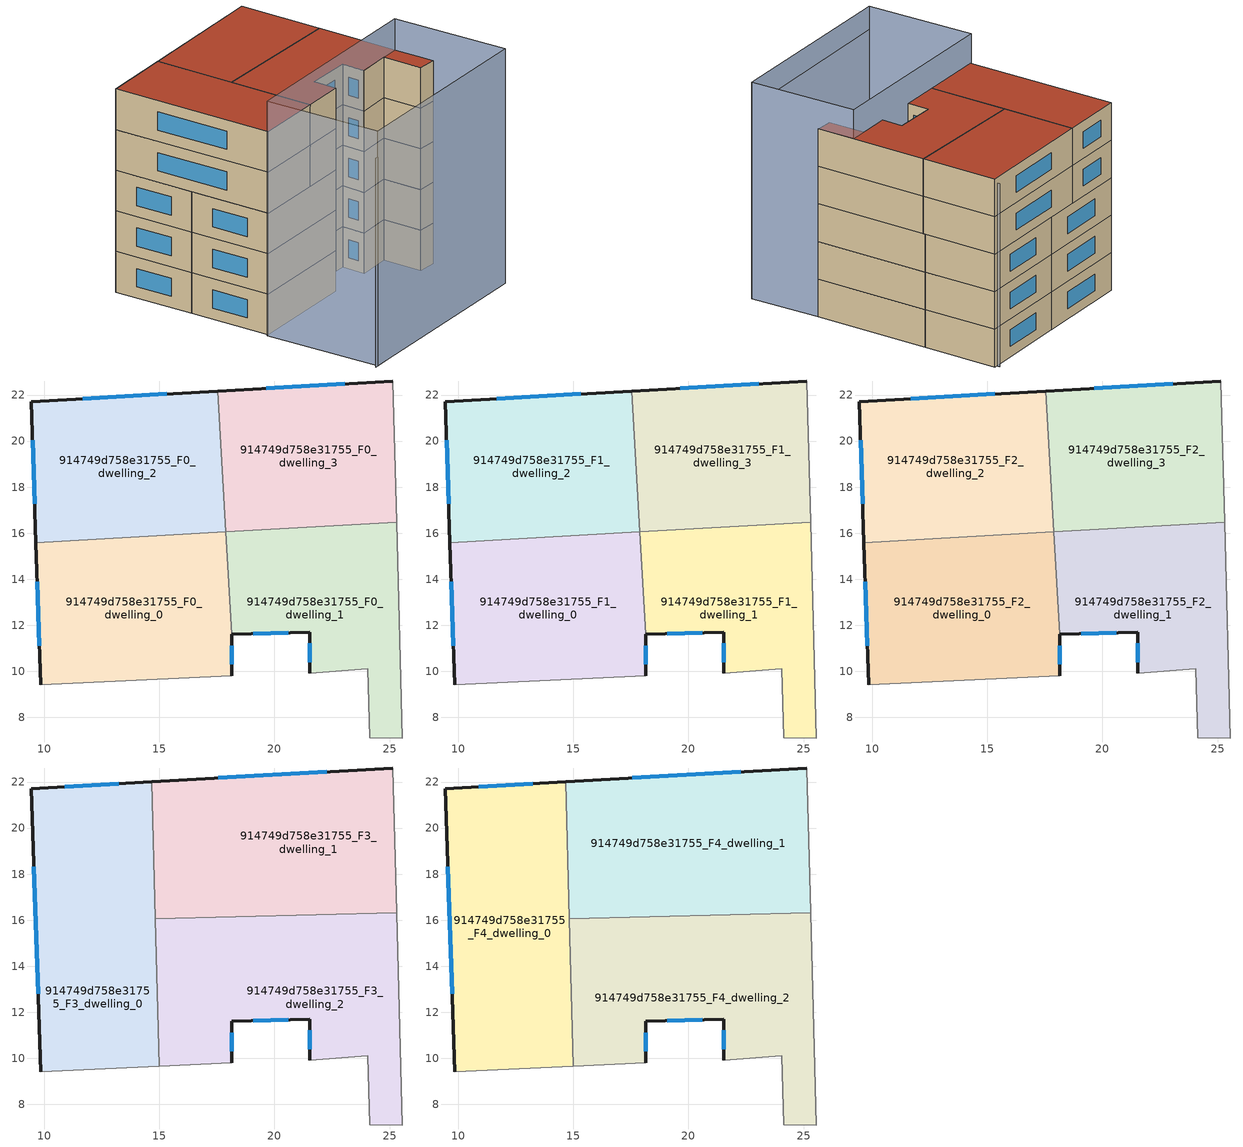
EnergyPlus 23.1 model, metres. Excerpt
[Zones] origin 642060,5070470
914749d758e31755_F0_dwelling_0
 floor ground (EU_floor_Construction): 17.89,16.06 18.14,11.61 18.14,9.8 9.83,9.41 9.64,15.59 z0
 wall outside (EU_wall_Construction): 18.14,9.8 18.14,11.61 / 9.64,15.59 9.83,9.41 z0:3
 wall to 914749d758e31755_F0_dwelling_2 (EU_wall_Construction): 17.89,16.06 9.64,15.59 z0:3
 wall to 914749d758e31755_F0_dwelling_1 (EU_wall_Construction): 18.14,11.61 17.89,16.06 z0:3
 wall adiabatic (EU_wall_Construction): 9.83,9.41 18.14,9.8 z0:3
 window (EU_Window_Construction): 18.14,10.3 18.14,11.11 / 9.69,13.89 9.78,11.11 z0.83:2.17
914749d758e31755_F0_dwelling_1
 floor ground (EU_floor_Construction): 25.31,16.48 25.55,7.1 24.14,7.1 24.05,10.1 21.54,9.9 21.54,11.7 18.14,11.61 17.89,16.06 z0
 wall outside (EU_wall_Construction): 18.14,11.61 21.54,11.7 21.54,9.9 z0:3
 wall to 914749d758e31755_F0_dwelling_3 (EU_wall_Construction): 25.31,16.48 17.89,16.06 z0:3
 wall adiabatic (EU_wall_Construction): 21.54,9.9 24.05,10.1 24.14,7.1 25.55,7.1 25.31,16.48 z0:3
 window (EU_Window_Construction): 21.54,11.21 21.54,10.4 / 19.08,11.63 20.61,11.68 z0.83:2.17
914749d758e31755_F0_dwelling_2
 floor ground (EU_floor_Construction): 17.54,22.18 17.89,16.06 9.64,15.59 9.44,21.71 z0
 wall outside (EU_wall_Construction): 17.54,22.18 9.44,21.71 9.64,15.59 z0:3
 wall to 914749d758e31755_F0_dwelling_3 (EU_wall_Construction): 17.89,16.06 17.54,22.18 z0:3
 window (EU_Window_Construction): 9.49,20.03 9.58,17.27 / 15.31,22.05 11.67,21.84 z0.83:2.17
914749d758e31755_F0_dwelling_3
 floor ground (EU_floor_Construction): 25.15,22.61 25.31,16.48 17.89,16.06 17.54,22.18 z0
 wall outside (EU_wall_Construction): 25.15,22.61 17.54,22.18 z0:3
 wall adiabatic (EU_wall_Construction): 25.31,16.48 25.15,22.61 z0:3
 window (EU_Window_Construction): 23.05,22.49 19.63,22.3 z0.83:2.17
914749d758e31755_F1_dwelling_0
 floor to 914749d758e31755_F0_dwelling_0 (EU_floor_Construction): 17.89,16.06 18.14,11.61 18.14,9.8 9.83,9.41 9.64,15.59 z3
 wall outside (EU_wall_Construction): 18.14,9.8 18.14,11.61 / 9.64,15.59 9.83,9.41 z3:6
 wall to 914749d758e31755_F1_dwelling_2 (EU_wall_Construction): 17.89,16.06 9.64,15.59 z3:6
 wall to 914749d758e31755_F1_dwelling_1 (EU_wall_Construction): 18.14,11.61 17.89,16.06 z3:6
 wall adiabatic (EU_wall_Construction): 9.83,9.41 18.14,9.8 z3:6
 window (EU_Window_Construction): 18.14,10.3 18.14,11.11 / 9.69,13.89 9.78,11.11 z3.83:5.17
914749d758e31755_F1_dwelling_1
 floor to 914749d758e31755_F0_dwelling_1 (EU_floor_Construction): 25.31,16.48 25.55,7.1 24.14,7.1 24.05,10.1 21.54,9.9 21.54,11.7 18.14,11.61 17.89,16.06 z3
 wall outside (EU_wall_Construction): 18.14,11.61 21.54,11.7 21.54,9.9 z3:6
 wall to 914749d758e31755_F1_dwelling_3 (EU_wall_Construction): 25.31,16.48 17.89,16.06 z3:6
 wall adiabatic (EU_wall_Construction): 21.54,9.9 24.05,10.1 24.14,7.1 25.55,7.1 25.31,16.48 z3:6
 window (EU_Window_Construction): 21.54,11.21 21.54,10.4 / 19.08,11.63 20.61,11.68 z3.83:5.17
914749d758e31755_F1_dwelling_2
 floor to 914749d758e31755_F0_dwelling_2 (EU_floor_Construction): 17.54,22.18 17.89,16.06 9.64,15.59 9.44,21.71 z3
 wall outside (EU_wall_Construction): 17.54,22.18 9.44,21.71 9.64,15.59 z3:6
 wall to 914749d758e31755_F1_dwelling_3 (EU_wall_Construction): 17.89,16.06 17.54,22.18 z3:6
 window (EU_Window_Construction): 9.49,20.03 9.58,17.27 / 15.31,22.05 11.67,21.84 z3.83:5.17
914749d758e31755_F1_dwelling_3
 floor to 914749d758e31755_F0_dwelling_3 (EU_floor_Construction): 25.15,22.61 25.31,16.48 17.89,16.06 17.54,22.18 z3
 wall outside (EU_wall_Construction): 25.15,22.61 17.54,22.18 z3:6
 wall adiabatic (EU_wall_Construction): 25.31,16.48 25.15,22.61 z3:6
 window (EU_Window_Construction): 23.05,22.49 19.63,22.3 z3.83:5.17
914749d758e31755_F2_dwelling_0
 floor to 914749d758e31755_F1_dwelling_0 (EU_floor_Construction): 17.89,16.06 18.14,11.61 18.14,9.8 9.83,9.41 9.64,15.59 z6
 wall outside (EU_wall_Construction): 18.14,9.8 18.14,11.61 / 9.64,15.59 9.83,9.41 z6:9
 wall to 914749d758e31755_F2_dwelling_2 (EU_wall_Construction): 17.89,16.06 9.64,15.59 z6:9
 wall to 914749d758e31755_F2_dwelling_1 (EU_wall_Construction): 18.14,11.61 17.89,16.06 z6:9
 wall adiabatic (EU_wall_Construction): 9.83,9.41 18.14,9.8 z6:9
 window (EU_Window_Construction): 18.14,10.3 18.14,11.11 / 9.69,13.89 9.78,11.11 z6.83:8.17
914749d758e31755_F2_dwelling_1
 floor to 914749d758e31755_F1_dwelling_1 (EU_floor_Construction): 25.31,16.48 25.55,7.1 24.14,7.1 24.05,10.1 21.54,9.9 21.54,11.7 18.14,11.61 17.89,16.06 z6
 wall outside (EU_wall_Construction): 18.14,11.61 21.54,11.7 21.54,9.9 z6:9
 wall to 914749d758e31755_F2_dwelling_3 (EU_wall_Construction): 25.31,16.48 17.89,16.06 z6:9
 wall adiabatic (EU_wall_Construction): 21.54,9.9 24.05,10.1 24.14,7.1 25.55,7.1 25.31,16.48 z6:9
 window (EU_Window_Construction): 21.54,11.21 21.54,10.4 / 19.08,11.63 20.61,11.68 z6.83:8.17
914749d758e31755_F2_dwelling_2
 floor to 914749d758e31755_F1_dwelling_2 (EU_floor_Construction): 17.54,22.18 17.89,16.06 9.64,15.59 9.44,21.71 z6
 wall outside (EU_wall_Construction): 17.54,22.18 9.44,21.71 9.64,15.59 z6:9
 wall to 914749d758e31755_F2_dwelling_3 (EU_wall_Construction): 17.89,16.06 17.54,22.18 z6:9
 window (EU_Window_Construction): 9.49,20.03 9.58,17.27 / 15.31,22.05 11.67,21.84 z6.83:8.17
914749d758e31755_F2_dwelling_3
 floor to 914749d758e31755_F1_dwelling_3 (EU_floor_Construction): 25.15,22.61 25.31,16.48 17.89,16.06 17.54,22.18 z6
 wall outside (EU_wall_Construction): 25.15,22.61 17.54,22.18 z6:9
 wall adiabatic (EU_wall_Construction): 25.31,16.48 25.15,22.61 z6:9
 window (EU_Window_Construction): 23.05,22.49 19.63,22.3 z6.83:8.17
914749d758e31755_F3_dwelling_0
 floor to 914749d758e31755_F2_dwelling_0 (EU_floor_Construction): 14.83,15.88 14.99,9.65 9.83,9.41 9.64,15.59 z9
 floor to 914749d758e31755_F2_dwelling_2 (EU_floor_Construction): 14.68,22.01 14.83,15.88 9.64,15.59 9.44,21.71 z9
 wall outside (EU_wall_Construction): 14.68,22.01 9.44,21.71 9.83,9.41 z9:12
 wall adiabatic (EU_wall_Construction): 9.83,9.41 14.99,9.65 z9:12
 wall to 914749d758e31755_F3_dwelling_2 (EU_wall_Construction): 14.99,9.65 14.83,16.05 z9:12
 wall to 914749d758e31755_F3_dwelling_1 (EU_wall_Construction): 14.83,16.05 14.68,22.01 z9:12
 window (EU_Window_Construction): 9.55,18.33 9.73,12.79 / 13.24,21.93 10.88,21.8 z9.83:11.17
914749d758e31755_F3_dwelling_1
 floor to 914749d758e31755_F2_dwelling_3 (EU_floor_Construction): 25.15,22.61 25.31,16.48 20.28,16.19 17.88,16.13 17.54,22.18 z9
 floor to 914749d758e31755_F2_dwelling_1 (EU_floor_Construction): 25.31,16.48 25.31,16.32 20.28,16.19 z9
 floor to 914749d758e31755_F2_dwelling_2 (EU_floor_Construction): 17.54,22.18 17.88,16.13 14.83,16.05 14.68,22.01 z9
 wall outside (EU_wall_Construction): 25.15,22.61 14.68,22.01 z9:12
 wall adiabatic (EU_wall_Construction): 25.31,16.32 25.15,22.61 z9:12
 wall to 914749d758e31755_F3_dwelling_2 (EU_wall_Construction): 14.83,16.05 25.31,16.32 z9:12
 window (EU_Window_Construction): 22.27,22.45 17.56,22.18 z9.83:11.17
914749d758e31755_F3_dwelling_2
 floor to 914749d758e31755_F2_dwelling_1 (EU_floor_Construction): 25.31,16.32 25.55,7.1 24.14,7.1 24.05,10.1 21.54,9.9 21.54,11.7 18.14,11.61 17.89,16.06 20.28,16.19 z9
 floor to 914749d758e31755_F2_dwelling_0 (EU_floor_Construction): 17.89,16.06 18.14,11.61 18.14,9.8 14.99,9.65 14.83,15.88 z9
 floor to 914749d758e31755_F2_dwelling_3 (EU_floor_Construction): 20.28,16.19 17.89,16.06 17.88,16.13 z9
 floor to 914749d758e31755_F2_dwelling_2 (EU_floor_Construction): 17.88,16.13 17.89,16.06 14.83,15.88 14.83,16.05 z9
 wall outside (EU_wall_Construction): 18.14,9.8 18.14,11.61 21.54,11.7 21.54,9.9 z9:12
 wall adiabatic (EU_wall_Construction): 21.54,9.9 24.05,10.1 24.14,7.1 25.55,7.1 25.31,16.32 / 14.99,9.65 18.14,9.8 z9:12
 window (EU_Window_Construction): 21.54,11.21 21.54,10.4 / 19.08,11.63 20.61,11.68 / 18.14,10.3 18.14,11.11 z9.83:11.17
914749d758e31755_F4_dwelling_0
 floor to 914749d758e31755_F3_dwelling_0 (EU_floor_Construction): 14.68,22.01 14.99,9.65 9.83,9.41 9.44,21.71 z12
 wall outside (EU_wall_Construction): 14.68,22.01 9.44,21.71 9.83,9.41 z12:15
 wall adiabatic (EU_wall_Construction): 9.83,9.41 14.99,9.65 z12:15
 wall to 914749d758e31755_F4_dwelling_2 (EU_wall_Construction): 14.99,9.65 14.83,16.05 z12:15
 wall to 914749d758e31755_F4_dwelling_1 (EU_wall_Construction): 14.83,16.05 14.68,22.01 z12:15
 window (EU_Window_Construction): 9.55,18.33 9.73,12.79 / 13.24,21.93 10.88,21.8 z12.83:14.17
 roof outside (EU_roof_Construction): 14.99,9.65 14.68,22.01 9.44,21.71 9.83,9.41 z15
914749d758e31755_F4_dwelling_1
 floor to 914749d758e31755_F3_dwelling_1 (EU_floor_Construction): 25.15,22.61 25.31,16.32 14.83,16.05 14.68,22.01 z12
 wall outside (EU_wall_Construction): 25.15,22.61 14.68,22.01 z12:15
 wall adiabatic (EU_wall_Construction): 25.31,16.32 25.15,22.61 z12:15
 wall to 914749d758e31755_F4_dwelling_2 (EU_wall_Construction): 14.83,16.05 25.31,16.32 z12:15
 window (EU_Window_Construction): 22.27,22.45 17.56,22.18 z12.83:14.17
 roof outside (EU_roof_Construction): 25.31,16.32 25.15,22.61 14.68,22.01 14.83,16.05 z15
914749d758e31755_F4_dwelling_2
 floor to 914749d758e31755_F3_dwelling_2 (EU_floor_Construction): 25.31,16.32 25.55,7.1 24.14,7.1 24.05,10.1 21.54,9.9 21.54,11.7 18.14,11.61 18.14,9.8 14.99,9.65 14.83,16.05 z12
 wall outside (EU_wall_Construction): 18.14,9.8 18.14,11.61 21.54,11.7 21.54,9.9 z12:15
 wall adiabatic (EU_wall_Construction): 21.54,9.9 24.05,10.1 24.14,7.1 25.55,7.1 25.31,16.32 / 14.99,9.65 18.14,9.8 z12:15
 window (EU_Window_Construction): 21.54,11.21 21.54,10.4 / 19.08,11.63 20.61,11.68 / 18.14,10.3 18.14,11.11 z12.83:14.17
 roof outside (EU_roof_Construction): 25.55,7.1 25.31,16.32 14.83,16.05 14.99,9.65 18.14,9.8 18.14,11.61 21.54,11.7 21.54,9.9 24.05,10.1 24.14,7.1 z15
shading: 25.54,7.1 24.88,22.83 z0:14.6; 9.86,0.58 25.74,1.5 z0:15.4; 9.7,9.4 25.39,10.17 / 25.39,10.17 25.83,1.37 / 25.83,1.37 10.13,0.6 / 10.13,0.6 9.7,9.4 z0:17.3
[Building]
EU S2 Campaign: North Axis=0; Terrain=City; Solar Distribution=FullExterior
[Site:Location]
Lyon-Bron: Latitude=45.75; Longitude=5; Time Zone=1; Elevation=198
[SizingPeriod:WeatherFileDays]
AnnualSizingPeriod: Begin Month=1; Begin Day of Month=1; End Month=12; End Day of Month=31; Day of Week for Start Day=Monday; Use Weather File Daylight Saving Period=No; Use Weather File Rain and Snow Indicators=No
[MATERIAL]
EU_InternalMass_Material: Roughness=MediumRough; Thickness=0.1; Conductivity=1; Density=1800; Specific Heat=900; Thermal Absorptance=0.9; Solar Absorptance=0.7; Visible Absorptance=0.7
[MATERIAL:NOMASS] Roughness=MediumRough; Thermal Absorptance=0.9; Solar Absorptance=0.7; Visible Absorptance=0.7
Name | Thermal Resistance
EU_wall_NoMass | 0.87146
EU_roof_NoMass | 0.842276
EU_floor_NoMass | 0.496999
[WINDOWMATERIAL:SIMPLEGLAZINGSYSTEM]
EU_Window_SimpleGlazing: UFactor=2.2525; Solar Heat Gain Coefficient=0.76; Visible Transmittance=0.76
[CONSTRUCTION]
EU_wall_Construction: EU_wall_NoMass
EU_roof_Construction: EU_roof_NoMass
EU_floor_Construction: EU_floor_NoMass
EU_Window_Construction: EU_Window_SimpleGlazing
EU_InternalMass_Construction: EU_InternalMass_Material
[ZONE] Type=1; Multiplier=1; Ceiling Height=autocalculate; Floor Area=autocalculate; Part of Total Floor Area=Yes
Name | Volume
914749d758e31755_F0_dwelling_0; 914749d758e31755_F1_dwelling_0; 914749d758e31755_F2_dwelling_0 | 155.427
914749d758e31755_F3_dwelling_0; 914749d758e31755_F4_dwelling_0 | 192.68
914749d758e31755_F0_dwelling_1; 914749d758e31755_F1_dwelling_1; 914749d758e31755_F2_dwelling_1 | 133.593
914749d758e31755_F3_dwelling_1; 914749d758e31755_F4_dwelling_1 | 192.677
914749d758e31755_F0_dwelling_2; 914749d758e31755_F1_dwelling_2; 914749d758e31755_F2_dwelling_2 | 150.566
914749d758e31755_F3_dwelling_2; 914749d758e31755_F4_dwelling_2 | 192.655
914749d758e31755_F0_dwelling_3; 914749d758e31755_F1_dwelling_3; 914749d758e31755_F2_dwelling_3 | 138.413
[INTERNALMASS] Construction=EU_InternalMass_Construction
Name | Zone or ZoneList | Surface Area
914749d758e31755_F0_dwelling_0_EU_InternalMass | 914749d758e31755_F0_dwelling_0 | 51.8091
914749d758e31755_F0_dwelling_1_EU_InternalMass | 914749d758e31755_F0_dwelling_1 | 44.5304
914749d758e31755_F0_dwelling_2_EU_InternalMass | 914749d758e31755_F0_dwelling_2 | 50.1889
914749d758e31755_F0_dwelling_3_EU_InternalMass | 914749d758e31755_F0_dwelling_3 | 46.1379
914749d758e31755_F1_dwelling_0_EU_InternalMass | 914749d758e31755_F1_dwelling_0 | 51.8091
914749d758e31755_F1_dwelling_1_EU_InternalMass | 914749d758e31755_F1_dwelling_1 | 44.5304
914749d758e31755_F1_dwelling_2_EU_InternalMass | 914749d758e31755_F1_dwelling_2 | 50.1889
914749d758e31755_F1_dwelling_3_EU_InternalMass | 914749d758e31755_F1_dwelling_3 | 46.1379
914749d758e31755_F2_dwelling_0_EU_InternalMass | 914749d758e31755_F2_dwelling_0 | 51.8091
914749d758e31755_F2_dwelling_1_EU_InternalMass | 914749d758e31755_F2_dwelling_1 | 44.5304
914749d758e31755_F2_dwelling_2_EU_InternalMass | 914749d758e31755_F2_dwelling_2 | 50.1889
914749d758e31755_F2_dwelling_3_EU_InternalMass | 914749d758e31755_F2_dwelling_3 | 46.1379
914749d758e31755_F3_dwelling_0_EU_InternalMass | 914749d758e31755_F3_dwelling_0 | 64.2269
914749d758e31755_F3_dwelling_1_EU_InternalMass | 914749d758e31755_F3_dwelling_1 | 64.2265
914749d758e31755_F3_dwelling_2_EU_InternalMass | 914749d758e31755_F3_dwelling_2 | 64.2174
914749d758e31755_F4_dwelling_0_EU_InternalMass | 914749d758e31755_F4_dwelling_0 | 64.2269
914749d758e31755_F4_dwelling_1_EU_InternalMass | 914749d758e31755_F4_dwelling_1 | 64.2265
914749d758e31755_F4_dwelling_2_EU_InternalMass | 914749d758e31755_F4_dwelling_2 | 64.2174
[OTHEREQUIPMENT] Fuel Type=Electricity; Design Level Calculation Method=Watts/Area; Power per Zone Floor Area=1; Fraction Latent=0; Fraction Radiant=0; Fraction Lost=0; Carbon Dioxide Generation Rate=0; EndUse Subcategory=EU_Step8_InternalGains
Name | Zone or ZoneList or Space or SpaceList | Schedule
EU_Step8_InternalGain_914749d758e31755_F0_dwelling_0_f000 | 914749d758e31755_F0_dwelling_0 | EU_Step8_GainSchedule_914749d758e31755_F0_dwelling_0_f000
EU_Step8_InternalGain_914749d758e31755_F0_dwelling_1_f000 | 914749d758e31755_F0_dwelling_1 | EU_Step8_GainSchedule_914749d758e31755_F0_dwelling_1_f000
EU_Step8_InternalGain_914749d758e31755_F0_dwelling_2_f000 | 914749d758e31755_F0_dwelling_2 | EU_Step8_GainSchedule_914749d758e31755_F0_dwelling_2_f000
EU_Step8_InternalGain_914749d758e31755_F0_dwelling_3_f000 | 914749d758e31755_F0_dwelling_3 | EU_Step8_GainSchedule_914749d758e31755_F0_dwelling_3_f000
EU_Step8_InternalGain_914749d758e31755_F1_dwelling_0_f000 | 914749d758e31755_F1_dwelling_0 | EU_Step8_GainSchedule_914749d758e31755_F1_dwelling_0_f000
EU_Step8_InternalGain_914749d758e31755_F1_dwelling_1_f000 | 914749d758e31755_F1_dwelling_1 | EU_Step8_GainSchedule_914749d758e31755_F1_dwelling_1_f000
EU_Step8_InternalGain_914749d758e31755_F1_dwelling_2_f000 | 914749d758e31755_F1_dwelling_2 | EU_Step8_GainSchedule_914749d758e31755_F1_dwelling_2_f000
EU_Step8_InternalGain_914749d758e31755_F1_dwelling_3_f000 | 914749d758e31755_F1_dwelling_3 | EU_Step8_GainSchedule_914749d758e31755_F1_dwelling_3_f000
EU_Step8_InternalGain_914749d758e31755_F2_dwelling_0_f000 | 914749d758e31755_F2_dwelling_0 | EU_Step8_GainSchedule_914749d758e31755_F2_dwelling_0_f000
EU_Step8_InternalGain_914749d758e31755_F2_dwelling_1_f000 | 914749d758e31755_F2_dwelling_1 | EU_Step8_GainSchedule_914749d758e31755_F2_dwelling_1_f000
EU_Step8_InternalGain_914749d758e31755_F2_dwelling_2_f000 | 914749d758e31755_F2_dwelling_2 | EU_Step8_GainSchedule_914749d758e31755_F2_dwelling_2_f000
EU_Step8_InternalGain_914749d758e31755_F2_dwelling_3_f000 | 914749d758e31755_F2_dwelling_3 | EU_Step8_GainSchedule_914749d758e31755_F2_dwelling_3_f000
EU_Step8_InternalGain_914749d758e31755_F3_dwelling_0_f000 | 914749d758e31755_F3_dwelling_0 | EU_Step8_GainSchedule_914749d758e31755_F3_dwelling_0_f000
EU_Step8_InternalGain_914749d758e31755_F3_dwelling_1_f000 | 914749d758e31755_F3_dwelling_1 | EU_Step8_GainSchedule_914749d758e31755_F3_dwelling_1_f000
EU_Step8_InternalGain_914749d758e31755_F3_dwelling_2_f000 | 914749d758e31755_F3_dwelling_2 | EU_Step8_GainSchedule_914749d758e31755_F3_dwelling_2_f000
EU_Step8_InternalGain_914749d758e31755_F4_dwelling_0_f000 | 914749d758e31755_F4_dwelling_0 | EU_Step8_GainSchedule_914749d758e31755_F4_dwelling_0_f000
EU_Step8_InternalGain_914749d758e31755_F4_dwelling_1_f000 | 914749d758e31755_F4_dwelling_1 | EU_Step8_GainSchedule_914749d758e31755_F4_dwelling_1_f000
EU_Step8_InternalGain_914749d758e31755_F4_dwelling_2_f000 | 914749d758e31755_F4_dwelling_2 | EU_Step8_GainSchedule_914749d758e31755_F4_dwelling_2_f000
[ZONEVENTILATION:DESIGNFLOWRATE] Schedule=EU_AlwaysOn; Design Flow Rate Calculation Method=AirChanges/Hour; Air Changes per Hour=0.425; Ventilation Type=Natural; Fan Pressure Rise=0; Fan Total Efficiency=1; Constant Term Coefficient=1; Temperature Term Coefficient=0; Velocity Term Coefficient=0; Velocity Squared Term Coefficient=0; Minimum Indoor Temperature=-100; Maximum Indoor Temperature=100; Delta Temperature=-100; Minimum Outdoor Temperature=-100; Maximum Outdoor Temperature=100; Maximum Wind Speed=40
Name | Zone or ZoneList or Space or SpaceList
EU_ConstantAir_914749d758e31755_F0_dwelling_0 | 914749d758e31755_F0_dwelling_0
EU_ConstantAir_914749d758e31755_F0_dwelling_1 | 914749d758e31755_F0_dwelling_1
EU_ConstantAir_914749d758e31755_F0_dwelling_2 | 914749d758e31755_F0_dwelling_2
EU_ConstantAir_914749d758e31755_F0_dwelling_3 | 914749d758e31755_F0_dwelling_3
EU_ConstantAir_914749d758e31755_F1_dwelling_0 | 914749d758e31755_F1_dwelling_0
EU_ConstantAir_914749d758e31755_F1_dwelling_1 | 914749d758e31755_F1_dwelling_1
EU_ConstantAir_914749d758e31755_F1_dwelling_2 | 914749d758e31755_F1_dwelling_2
EU_ConstantAir_914749d758e31755_F1_dwelling_3 | 914749d758e31755_F1_dwelling_3
EU_ConstantAir_914749d758e31755_F2_dwelling_0 | 914749d758e31755_F2_dwelling_0
EU_ConstantAir_914749d758e31755_F2_dwelling_1 | 914749d758e31755_F2_dwelling_1
EU_ConstantAir_914749d758e31755_F2_dwelling_2 | 914749d758e31755_F2_dwelling_2
EU_ConstantAir_914749d758e31755_F2_dwelling_3 | 914749d758e31755_F2_dwelling_3
EU_ConstantAir_914749d758e31755_F3_dwelling_0 | 914749d758e31755_F3_dwelling_0
EU_ConstantAir_914749d758e31755_F3_dwelling_1 | 914749d758e31755_F3_dwelling_1
EU_ConstantAir_914749d758e31755_F3_dwelling_2 | 914749d758e31755_F3_dwelling_2
EU_ConstantAir_914749d758e31755_F4_dwelling_0 | 914749d758e31755_F4_dwelling_0
EU_ConstantAir_914749d758e31755_F4_dwelling_1 | 914749d758e31755_F4_dwelling_1
EU_ConstantAir_914749d758e31755_F4_dwelling_2 | 914749d758e31755_F4_dwelling_2
[HVACTEMPLATE:THERMOSTAT] Constant Heating Setpoint=20; Constant Cooling Setpoint=50
EU_HeatOnly_914749d758e31755_F0_dwelling_0; EU_HeatOnly_914749d758e31755_F0_dwelling_1; EU_HeatOnly_914749d758e31755_F0_dwelling_2; EU_HeatOnly_914749d758e31755_F0_dwelling_3; EU_HeatOnly_914749d758e31755_F1_dwelling_0; EU_HeatOnly_914749d758e31755_F1_dwelling_1; EU_HeatOnly_914749d758e31755_F1_dwelling_2; EU_HeatOnly_914749d758e31755_F1_dwelling_3; EU_HeatOnly_914749d758e31755_F2_dwelling_0; EU_HeatOnly_914749d758e31755_F2_dwelling_1; EU_HeatOnly_914749d758e31755_F2_dwelling_2; EU_HeatOnly_914749d758e31755_F2_dwelling_3; EU_HeatOnly_914749d758e31755_F3_dwelling_0; EU_HeatOnly_914749d758e31755_F3_dwelling_1; EU_HeatOnly_914749d758e31755_F3_dwelling_2; EU_HeatOnly_914749d758e31755_F4_dwelling_0; EU_HeatOnly_914749d758e31755_F4_dwelling_1; EU_HeatOnly_914749d758e31755_F4_dwelling_2
[HVACTEMPLATE:ZONE:IDEALLOADSAIRSYSTEM] System Availability Schedule=EU_AlwaysOn; Maximum Heating Supply Air Temperature=50; Minimum Cooling Supply Air Temperature=13; Maximum Heating Supply Air Humidity Ratio=0.0156; Minimum Cooling Supply Air Humidity Ratio=0.0077; Heating Limit=NoLimit; Cooling Limit=NoLimit; Heating Availability Schedule=EU_AlwaysOn; Cooling Availability Schedule=EU_CoolingOff; Dehumidification Control Type=ConstantSensibleHeatRatio; Cooling Sensible Heat Ratio=0.7; Dehumidification Setpoint=60; Humidification Control Type=None; Humidification Setpoint=30; Outdoor Air Method=None; Outdoor Air Flow Rate per Person=0.00944; Outdoor Air Flow Rate per Zone Floor Area=0; Outdoor Air Flow Rate per Zone=0; Demand Controlled Ventilation Type=None; Outdoor Air Economizer Type=NoEconomizer; Heat Recovery Type=None; Sensible Heat Recovery Effectiveness=0.7; Latent Heat Recovery Effectiveness=0.65
Name | Template Thermostat
914749d758e31755_F0_dwelling_0 | EU_HeatOnly_914749d758e31755_F0_dwelling_0
914749d758e31755_F0_dwelling_1 | EU_HeatOnly_914749d758e31755_F0_dwelling_1
914749d758e31755_F0_dwelling_2 | EU_HeatOnly_914749d758e31755_F0_dwelling_2
914749d758e31755_F0_dwelling_3 | EU_HeatOnly_914749d758e31755_F0_dwelling_3
914749d758e31755_F1_dwelling_0 | EU_HeatOnly_914749d758e31755_F1_dwelling_0
914749d758e31755_F1_dwelling_1 | EU_HeatOnly_914749d758e31755_F1_dwelling_1
914749d758e31755_F1_dwelling_2 | EU_HeatOnly_914749d758e31755_F1_dwelling_2
914749d758e31755_F1_dwelling_3 | EU_HeatOnly_914749d758e31755_F1_dwelling_3
914749d758e31755_F2_dwelling_0 | EU_HeatOnly_914749d758e31755_F2_dwelling_0
914749d758e31755_F2_dwelling_1 | EU_HeatOnly_914749d758e31755_F2_dwelling_1
914749d758e31755_F2_dwelling_2 | EU_HeatOnly_914749d758e31755_F2_dwelling_2
914749d758e31755_F2_dwelling_3 | EU_HeatOnly_914749d758e31755_F2_dwelling_3
914749d758e31755_F3_dwelling_0 | EU_HeatOnly_914749d758e31755_F3_dwelling_0
914749d758e31755_F3_dwelling_1 | EU_HeatOnly_914749d758e31755_F3_dwelling_1
914749d758e31755_F3_dwelling_2 | EU_HeatOnly_914749d758e31755_F3_dwelling_2
914749d758e31755_F4_dwelling_0 | EU_HeatOnly_914749d758e31755_F4_dwelling_0
914749d758e31755_F4_dwelling_1 | EU_HeatOnly_914749d758e31755_F4_dwelling_1
914749d758e31755_F4_dwelling_2 | EU_HeatOnly_914749d758e31755_F4_dwelling_2
[SIZING:ZONE] Zone Cooling Design Supply Air Temperature Input Method=SupplyAirTemperature; Zone Cooling Design Supply Air Temperature=13; Zone Heating Design Supply Air Temperature Input Method=SupplyAirTemperature; Zone Heating Design Supply Air Temperature=50; Zone Cooling Design Supply Air Humidity Ratio=0.008; Zone Heating Design Supply Air Humidity Ratio=0.008; Cooling Design Air Flow Method=DesignDay; Cooling Design Air Flow Rate=0; Cooling Minimum Air Flow per Zone Floor Area=0.000762; Cooling Minimum Air Flow=0; Cooling Minimum Air Flow Fraction=0.2; Heating Design Air Flow Method=DesignDay; Heating Design Air Flow Rate=0; Heating Maximum Air Flow per Zone Floor Area=0.002032; Heating Maximum Air Flow=0.141576; Heating Maximum Air Flow Fraction=0.3; Account for Dedicated Outdoor Air System=No; Dedicated Outdoor Air System Control Strategy=NeutralSupplyAir; Dedicated Outdoor Air Low Setpoint Temperature for Design=autosize; Dedicated Outdoor Air High Setpoint Temperature for Design=autosize; Zone Load Sizing Method=Sensible Load Only No Latent Load; Zone Latent Cooling Design Supply Air Humidity Ratio Input Method=HumidityRatioDifference; Zone Cooling Design Supply Air Humidity Ratio Difference=0.005; Zone Latent Heating Design Supply Air Humidity Ratio Input Method=HumidityRatioDifference; Zone Humidification Design Supply Air Humidity Ratio Difference=0.005
914749d758e31755_F0_dwelling_0; 914749d758e31755_F0_dwelling_1; 914749d758e31755_F0_dwelling_2; 914749d758e31755_F0_dwelling_3; 914749d758e31755_F1_dwelling_0; 914749d758e31755_F1_dwelling_1; 914749d758e31755_F1_dwelling_2; 914749d758e31755_F1_dwelling_3; 914749d758e31755_F2_dwelling_0; 914749d758e31755_F2_dwelling_1; 914749d758e31755_F2_dwelling_2; 914749d758e31755_F2_dwelling_3; 914749d758e31755_F3_dwelling_0; 914749d758e31755_F3_dwelling_1; 914749d758e31755_F3_dwelling_2; 914749d758e31755_F4_dwelling_0; 914749d758e31755_F4_dwelling_1; 914749d758e31755_F4_dwelling_2
[SCHEDULE:CONSTANT]
Name | Hourly Value
EU_AlwaysOn | 1
EU_CoolingOff | 0
[SCHEDULE:FILE] Column Number=1; Rows to Skip at Top=0; Number of Hours of Data=8760; Column Separator=Comma; Interpolate to Timestep=No; Minutes per Item=60; Adjust Schedule for Daylight Savings=Yes
Name | File
EU_Step8_GainSchedule_914749d758e31755_F0_dwelling_0_f000 | ../../schedules/914749d758e31755/914749d758e31755_F0_dwelling_0_f000_gain.csv
EU_Step8_GainSchedule_914749d758e31755_F0_dwelling_1_f000 | ../../schedules/914749d758e31755/914749d758e31755_F0_dwelling_1_f000_gain.csv
EU_Step8_GainSchedule_914749d758e31755_F0_dwelling_2_f000 | ../../schedules/914749d758e31755/914749d758e31755_F0_dwelling_2_f000_gain.csv
EU_Step8_GainSchedule_914749d758e31755_F0_dwelling_3_f000 | ../../schedules/914749d758e31755/914749d758e31755_F0_dwelling_3_f000_gain.csv
EU_Step8_GainSchedule_914749d758e31755_F1_dwelling_0_f000 | ../../schedules/914749d758e31755/914749d758e31755_F1_dwelling_0_f000_gain.csv
EU_Step8_GainSchedule_914749d758e31755_F1_dwelling_1_f000 | ../../schedules/914749d758e31755/914749d758e31755_F1_dwelling_1_f000_gain.csv
EU_Step8_GainSchedule_914749d758e31755_F1_dwelling_2_f000 | ../../schedules/914749d758e31755/914749d758e31755_F1_dwelling_2_f000_gain.csv
EU_Step8_GainSchedule_914749d758e31755_F1_dwelling_3_f000 | ../../schedules/914749d758e31755/914749d758e31755_F1_dwelling_3_f000_gain.csv
EU_Step8_GainSchedule_914749d758e31755_F2_dwelling_0_f000 | ../../schedules/914749d758e31755/914749d758e31755_F2_dwelling_0_f000_gain.csv
EU_Step8_GainSchedule_914749d758e31755_F2_dwelling_1_f000 | ../../schedules/914749d758e31755/914749d758e31755_F2_dwelling_1_f000_gain.csv
EU_Step8_GainSchedule_914749d758e31755_F2_dwelling_2_f000 | ../../schedules/914749d758e31755/914749d758e31755_F2_dwelling_2_f000_gain.csv
EU_Step8_GainSchedule_914749d758e31755_F2_dwelling_3_f000 | ../../schedules/914749d758e31755/914749d758e31755_F2_dwelling_3_f000_gain.csv
EU_Step8_GainSchedule_914749d758e31755_F3_dwelling_0_f000 | ../../schedules/914749d758e31755/914749d758e31755_F3_dwelling_0_f000_gain.csv
EU_Step8_GainSchedule_914749d758e31755_F3_dwelling_1_f000 | ../../schedules/914749d758e31755/914749d758e31755_F3_dwelling_1_f000_gain.csv
EU_Step8_GainSchedule_914749d758e31755_F3_dwelling_2_f000 | ../../schedules/914749d758e31755/914749d758e31755_F3_dwelling_2_f000_gain.csv
EU_Step8_GainSchedule_914749d758e31755_F4_dwelling_0_f000 | ../../schedules/914749d758e31755/914749d758e31755_F4_dwelling_0_f000_gain.csv
EU_Step8_GainSchedule_914749d758e31755_F4_dwelling_1_f000 | ../../schedules/914749d758e31755/914749d758e31755_F4_dwelling_1_f000_gain.csv
EU_Step8_GainSchedule_914749d758e31755_F4_dwelling_2_f000 | ../../schedules/914749d758e31755/914749d758e31755_F4_dwelling_2_f000_gain.csv
